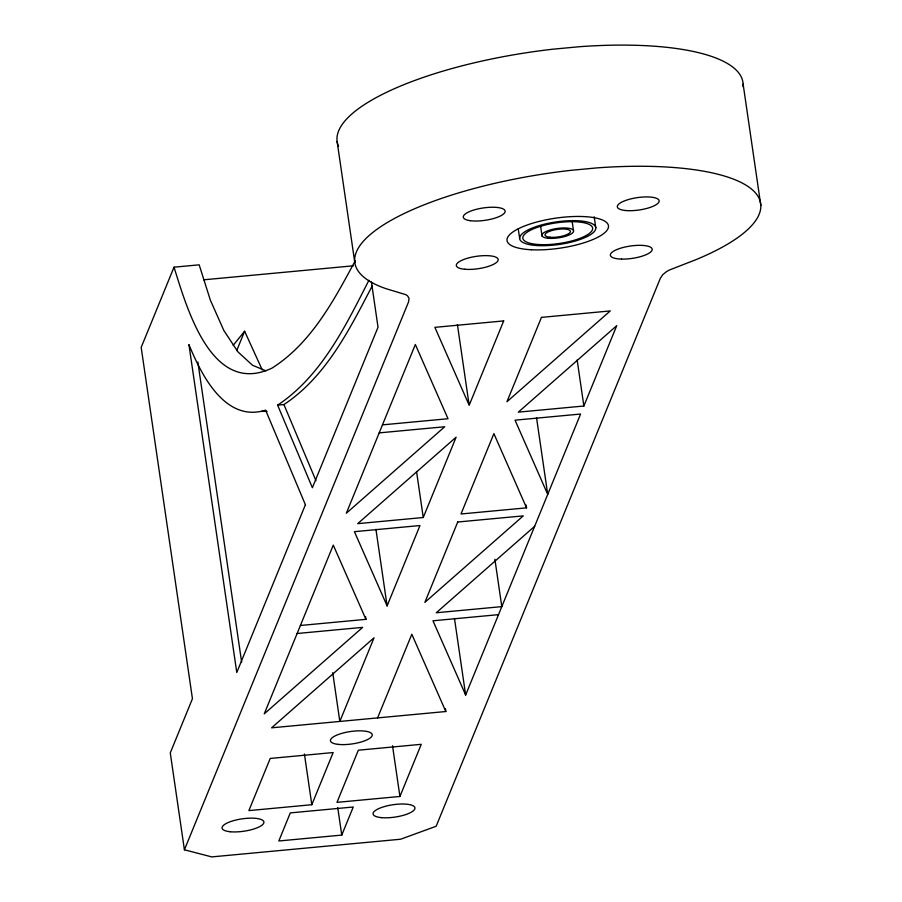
<?xml version="1.0" encoding="UTF-8"?>
<svg xmlns="http://www.w3.org/2000/svg" width="902" height="902" viewBox="0 0 902 902"><rect width="100%" height="100%" fill="white"/><g stroke="black" fill="none" stroke-linecap="round" stroke-linejoin="round"><path stroke-width="1.35" d="M265.865 370.801L252.56 365.276L237.993 351.938L223.876 330.538L210.369 300.186L199.173 264.827L174.007 267.184L141.186 347.405L192.442 698.734L170.275 752.899L184.414 849.808L211.778 856.9L400.589 839.232L436.162 826.255L660.219 278.571L662.722 274.693L666.454 271.682A33.442 9.888 -8.3 0 1 669.893 269.811L695.645 259.787A205.058 60.637 -8.3 0 0 753.193 190.559A205.058 60.637 -8.3 0 0 597.293 167.862L570.594 170.365A205.058 60.637 -8.3 0 0 382.978 225.207A205.058 60.637 -8.3 0 0 386.203 288.741L405.472 294.548A33.442 9.888 -8.3 0 1 407.603 295.901L409.068 298.427L408.471 302.125L184.414 849.808M236.719 350.585L244.634 331.237L262.268 369.967M387.105 605.885L419.971 525.539L354.43 531.673L387.105 605.885L375.931 529.305M423.252 517.511L456.13 437.166L357.711 523.645L423.252 517.511L416.555 471.566M311.81 804.719L333.154 752.55L270.217 758.447L248.873 810.605L311.81 804.719L304.414 753.971M377.588 717.902L411.819 634.253L445.825 711.52L271.592 727.824L374.048 637.782L339.828 721.442L332.725 672.712M341.757 835.094L353.246 807.008L290.309 812.894L278.819 840.98L341.757 835.094L337.754 807.662M399.924 796.466L421.257 744.308L358.331 750.205L336.987 802.363L399.924 796.466L392.517 745.728M498.513 614.657L432.971 620.79L465.646 695.014L580.584 414.041L515.042 420.174L547.717 494.397L536.543 417.806M583.865 406.013L616.742 325.667L518.334 412.146L583.865 406.013L577.167 360.067M368.884 280.319C345.567 326.05 321.574 375.83 277.636 405.156L312.374 487.723L378.028 327.234L371.444 282.089M372.222 285.9C349.491 329.433 326.084 376.72 283.927 404.57L277.636 405.156M355.208 260.813C333.841 300.569 311.179 343.222 272.021 368.106C211.564 396.756 186.951 308.112 174.007 267.184M233.178 345.308L244.634 331.237M534.672 526.283L436.252 612.762L501.794 606.629L494.894 559.285M203.807 279.8L353.46 265.797M382.471 424.865L448.012 418.731L415.348 344.508L346.323 513.238L444.731 426.747L379.19 432.881M526.554 507.849L461.012 513.982L493.89 433.625L526.554 507.849L526.148 505.064M300.4 625.481L365.941 619.347L365.535 616.562M297.119 633.508L362.66 627.375L264.252 713.854L333.278 545.124L365.941 619.347M261.546 411.402L267.127 411.346M283.927 404.57L315.959 480.687M743.135 84.19L760.814 205.363M594.192 216.807L595.805 227.823A38.448 11.365 -8.3 0 1 539.531 245.671A38.448 11.365 -8.3 0 1 537.874 226.019A38.448 11.365 -8.3 0 1 595.805 227.823M572.06 220.81L573.469 230.45M540.602 226.255L542.012 235.896M518.255 228.882L519.665 238.523M457.393 324.506L468.972 403.882M454.473 618.422L465.646 695.014M445.419 708.746L445.825 711.52M337.123 141.501L354.813 262.662M197.865 362.04L241.646 662.203M743.068 86.772A205.058 60.637 -8.3 0 0 579.603 46.701L552.915 49.193A205.058 60.637 -8.3 0 0 338.543 146.428M305.406 504.748L236.775 672.52L188.935 344.564C201.281 374.86 225.252 422.914 265.616 410.151L305.406 504.748M503.688 320.909L469.175 405.269L434.877 327.347L503.688 320.909M457.731 522.01L424.865 602.356L523.273 515.876L457.731 522.01M541.448 317.38L506.935 401.74L610.259 310.931L541.448 317.38M621.523 259.099A21.152 6.258 -8.3 0 0 652.191 249.177A21.152 6.258 -8.3 0 0 620.08 248.366A21.152 6.258 -8.3 0 0 621.523 259.099M464.643 269.247A21.152 6.258 -8.3 0 0 498.039 260.531A21.152 6.258 -8.3 0 0 469.051 257.803A21.152 6.258 -8.3 0 0 464.643 269.247M470.122 220.674A21.152 6.258 -8.3 0 0 504.669 212.748A21.152 6.258 -8.3 0 0 477.834 208.96A21.152 6.258 -8.3 0 0 470.122 220.674M625.638 210.527A21.152 6.258 -8.3 0 0 659.012 201.811A21.152 6.258 -8.3 0 0 630.024 199.094A21.152 6.258 -8.3 0 0 625.638 210.527M531.503 249.764A51.267 15.165 -8.3 0 0 608.5 226.718A51.267 15.165 -8.3 0 0 533.206 223.031A51.267 15.165 -8.3 0 0 531.503 249.764M337.912 744.353A21.152 6.258 -8.3 0 0 371.962 736.066A21.152 6.258 -8.3 0 0 344.102 732.762A21.152 6.258 -8.3 0 0 337.912 744.353M381.287 817.618A21.152 6.258 -8.3 0 0 414.785 808.959A21.152 6.258 -8.3 0 0 385.977 806.14A21.152 6.258 -8.3 0 0 381.287 817.618M230.247 831.745A21.152 6.258 -8.3 0 0 263.745 823.098A21.152 6.258 -8.3 0 0 234.937 820.279A21.152 6.258 -8.3 0 0 230.247 831.745M541.042 244.634A35.246 10.418 -8.3 0 0 592.637 228.274A35.246 10.418 -8.3 0 0 539.531 226.616A35.246 10.418 -8.3 0 0 541.042 244.634M550.017 237.237A12.82 3.788 -8.3 0 0 570.323 231.994A12.82 3.788 -8.3 0 0 552.858 230.281A12.82 3.788 -8.3 0 0 550.017 237.237M548.089 238.252A16.022 4.736 -8.3 0 0 573.469 231.701A16.022 4.736 -8.3 0 0 551.641 229.559A16.022 4.736 -8.3 0 0 548.089 238.252"/></g></svg>
